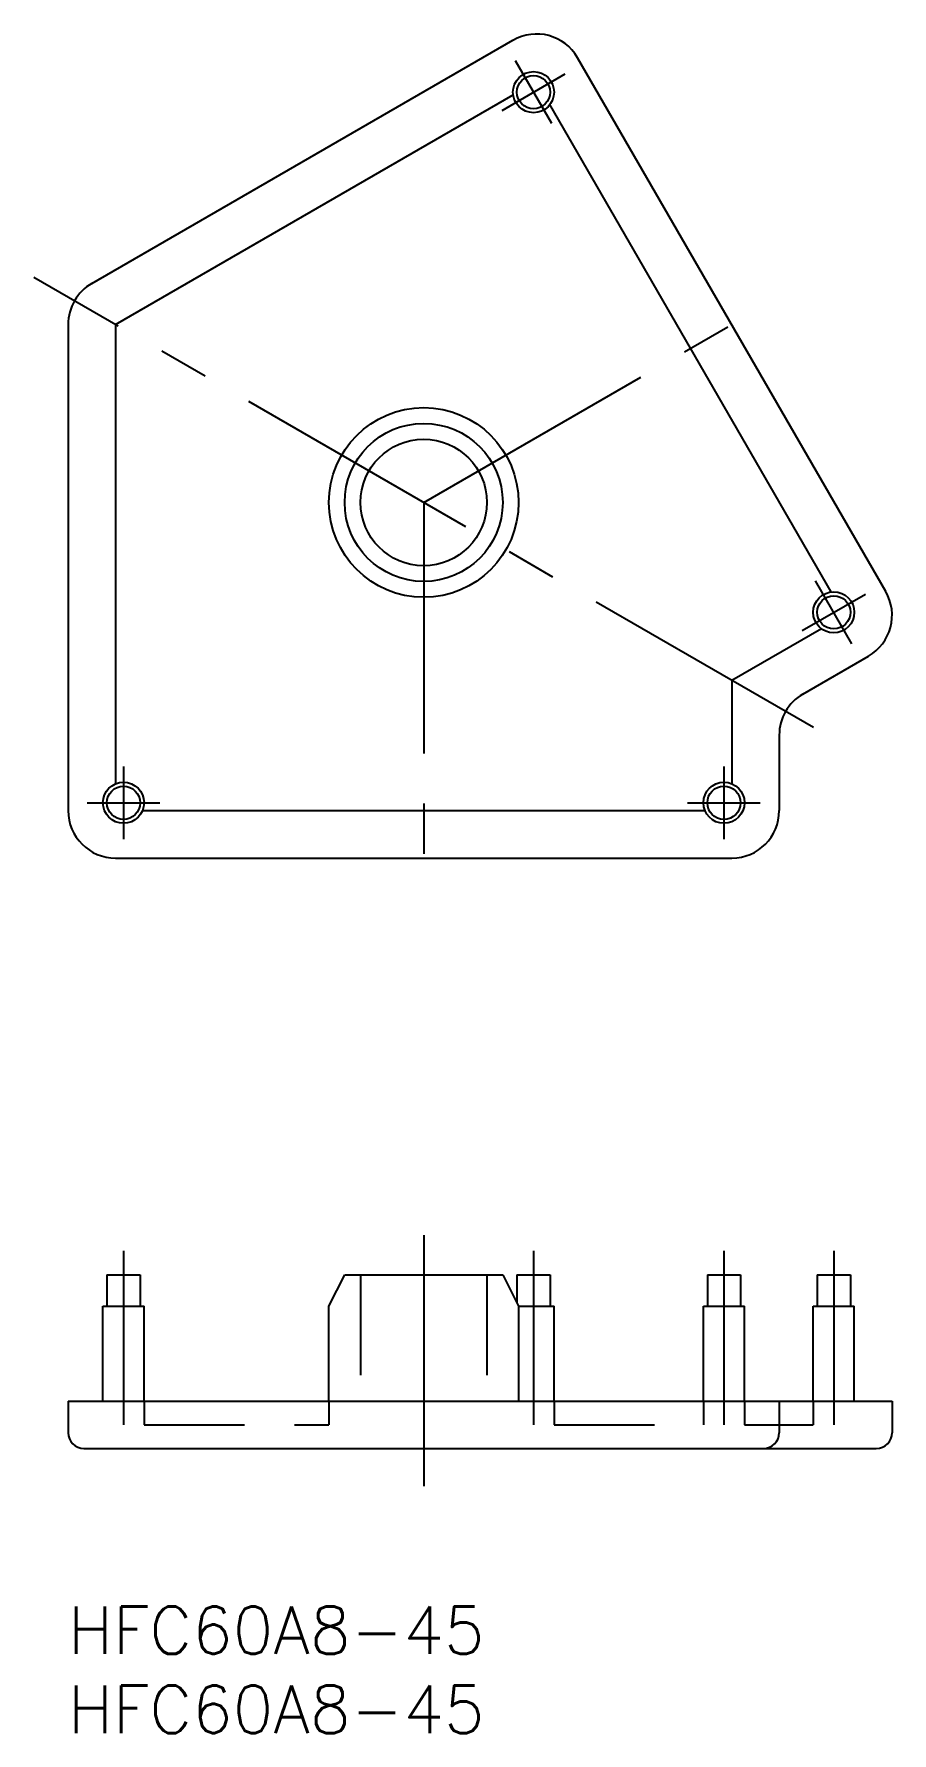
# Model space of a CAD drawing. Extents: x -2 to 52, y -8 to 100.
import ezdxf

# ---------------------------------------------------------------- set-up
doc = ezdxf.new("R2010")
doc.units = 0
doc.header["$LTSCALE"] = 0.5
doc.linetypes.add('CENTER', pattern=[50.8, 31.75, -6.35, 6.35, -6.35])
doc.linetypes.add('DASHED', pattern=[19.05, 12.7, -6.35])
for name, color, linetype in [('MSM_CENTER', 1, 'CENTER'), ('MSM_CONTINUOUS', 7, 'CONTINUOUS'), ('MSM_DASHED', 4, 'DASHED'), ('MSM_PART_NUMBER', 7, 'CONTINUOUS')]:
    doc.layers.add(name, color=color, linetype=linetype)
doc.styles.get("Standard").update_dxf_attribs({"font": 'txt.shx', "height": 3, "bigfont": 'bigfont.shx'})

# ---------------------------------------------------------------- blocks, each defined once
blk = doc.blocks.new('*U2')
at = {"layer": 'MSM_PART_NUMBER'}
blk.add_text('HFC60A8-45', height=3, dxfattribs=at).set_placement((0, -3))
blk = doc.blocks.new('*U3')
at = {"layer": 'MSM_PART_NUMBER'}
blk.add_text('HFC60A8-45', height=3, dxfattribs=at).set_placement((0, -8))

msp = doc.modelspace()

# ---------------------------------------------------------------- linework, layer by layer
at = {"layer": 'MSM_CENTER'}
for p, q in [((27.46, 94.67), (31.45, 96.97)), ((30.6, 93.83), (28.3, 97.81)), ((47.17, 55.62), (-2.17, 84.1)), ((22.5, 69.86), (44.15, 82.36)), ((22.5, 69.86), (22.5, 44.86)), ((49.6, 60.92), (47.3, 64.9)), ((46.46, 61.76), (50.45, 64.06)), ((3.5, 53.16), (3.5, 48.56)), ((41.5, 53.16), (41.5, 48.56)), ((1.2, 50.86), (5.8, 50.86)), ((39.2, 50.86), (43.8, 50.86)), ((22.5, 23.5), (22.5, 7.5)), ((3.5, 22.5), (3.5, 11.5)), ((29.45, 22.5), (29.45, 11.5)), ((41.5, 22.5), (41.5, 11.5)), ((48.45, 22.5), (48.45, 11.5))]:
    msp.add_line(p, q, dxfattribs=at)
at = {"layer": 'MSM_CONTINUOUS'}
for p, q in [((1.5, 83.72), (28.14, 99.1)), ((51.74, 64.23), (32.24, 98)), ((3, 81.12), (28.17, 95.65)), ((48.29, 64.2), (30.49, 95.03)), ((0, 81.12), (0, 50.36)), ((3, 81.12), (3, 52.06)), ((42, 58.61), (47.67, 61.88)), ((46.5, 57.74), (50.64, 60.13)), ((42, 58.61), (42, 52.06)), ((45, 55.14), (45, 50.36)), ((4.7, 50.36), (40.3, 50.36)), ((3, 47.36), (42, 47.36)), ((2.45, 21), (2.45, 19)), ((2.45, 21), (4.55, 21)), ((4.55, 21), (4.55, 19)), ((16.5, 19), (17.5, 21)), ((17.5, 21), (27.5, 21)), ((27.5, 21), (28.5, 19)), ((28.4, 21), (28.4, 19.19)), ((28.4, 21), (30.5, 21)), ((30.5, 21), (30.5, 19)), ((40.45, 21), (40.45, 19)), ((40.45, 21), (42.55, 21)), ((42.55, 21), (42.55, 19)), ((47.4, 21), (47.4, 19)), ((47.4, 21), (49.5, 21)), ((49.5, 21), (49.5, 19)), ((2.2, 13), (2.2, 19)), ((2.2, 19), (4.8, 19)), ((4.8, 13), (4.8, 19)), ((16.5, 13), (16.5, 19)), ((28.5, 19), (28.5, 13)), ((28.5, 19), (30.75, 19)), ((30.75, 13), (30.75, 19)), ((40.2, 13), (40.2, 19)), ((40.2, 19), (42.8, 19)), ((42.8, 13), (42.8, 19)), ((47.15, 13), (47.15, 19)), ((47.15, 19), (49.75, 19)), ((49.75, 13), (49.75, 19)), ((0, 13), (0, 11)), ((0, 13), (52.14, 13)), ((45, 13), (45, 11)), ((52.14, 13), (52.14, 11)), ((1, 10), (51.14, 10))]:
    msp.add_line(p, q, dxfattribs=at)
for centre, radius in [((29.45, 95.82), 1.3), ((29.45, 95.82), 1.05), ((22.5, 69.86), 6), ((22.5, 69.86), 5), ((22.5, 69.86), 4), ((48.45, 62.91), 1.3), ((48.45, 62.91), 1.05), ((3.5, 50.86), 1.3), ((3.5, 50.86), 1.05), ((41.5, 50.86), 1.3), ((41.5, 50.86), 1.05)]:
    msp.add_circle(centre, radius, dxfattribs=at)
for centre, radius, start, end in [((29.64, 96.5), 3, 30, 120), ((3, 81.12), 3, 120, 180), ((49.14, 62.73), 3, 300, 30), ((48, 55.14), 3, 120, 180), ((3, 50.36), 3, 180, 270), ((42, 50.36), 3, 270, 0), ((1, 11), 1, 180, 270), ((44, 11), 1, 270, 0), ((51.14, 11), 1, 270, 0)]:
    msp.add_arc(centre, radius, start, end, dxfattribs=at)
at = {"layer": 'MSM_DASHED'}
for p, q in [((18.5, 21), (18.5, 13)), ((26.5, 21), (26.5, 13)), ((4.8, 13), (4.8, 11.5)), ((16.5, 13), (16.5, 11.5)), ((30.75, 13), (30.75, 11.5)), ((40.2, 13), (40.2, 11.5)), ((42.8, 13), (42.8, 11.5)), ((47.15, 13), (47.15, 11.5)), ((4.8, 11.5), (16.5, 11.5)), ((30.75, 11.5), (40.2, 11.5)), ((42.8, 11.5), (47.15, 11.5))]:
    msp.add_line(p, q, dxfattribs=at)

# ---------------------------------------------------------------- block references
at = {"layer": 'MSM_CONTINUOUS'}
for name in ['*U2', '*U3']:
    msp.add_blockref(name, (0, 0), dxfattribs=at)

doc.saveas('drawing.dxf')
